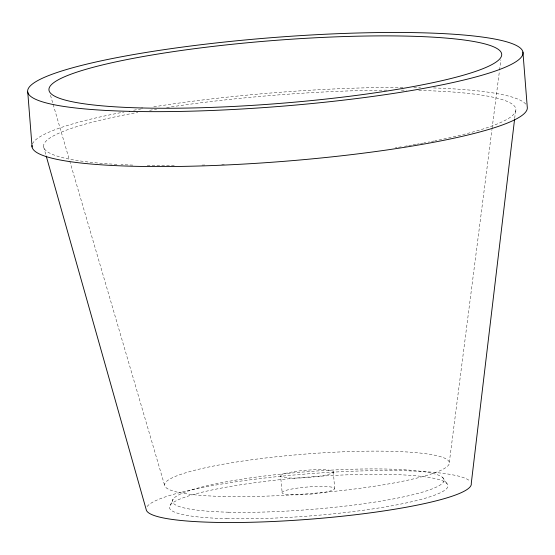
<?xml version="1.0" encoding="UTF-8"?>
<svg xmlns="http://www.w3.org/2000/svg" width="555" height="555" viewBox="0 0 555 555"><rect width="100%" height="100%" fill="white"/><g stroke="black" fill="none" stroke-linecap="round" stroke-linejoin="round"><path stroke-width="0.42" stroke-dasharray="2.77 2.08" d="M514.7 118.284L515.824 108.829M449.307 462.405L491.966 129.35M492.077 128.489L499.444 70.978M499.555 70.124L500.874 59.822M280.587 476.01L281.316 474.997A26.46 3.684 -4.5 0 1 322.49 469.703A26.46 3.684 -4.5 0 1 320.728 475.975A26.46 3.684 -4.5 0 1 280.906 476.467L280.587 476.01L282.217 493.222M281.905 492.764L282.634 491.751A26.46 3.684 -4.5 0 1 323.815 486.458A26.46 3.684 -4.5 0 1 322.046 492.729A26.46 3.684 -4.5 0 1 282.224 493.222M170.267 505.161L173.188 499.049M442.495 477.328L447.961 485.306M50.491 95.307L52.926 103.625M53.169 104.458L69.472 160.18M69.715 161.012L164.62 485.368M43.637 146.915L45.996 155.254M333.34 471.757L334.658 488.511M418.789 90.416A236.881 32.967 -4.5 0 1 435.127 140.783M434.267 140.956A236.881 32.967 -4.5 0 1 428.12 142.149M425.713 142.6A236.881 32.967 -4.5 0 1 424.089 142.906M423.271 143.058A236.881 32.967 -4.5 0 1 419.975 143.655M419.143 143.807A236.881 32.967 -4.5 0 1 416.632 144.251M415.792 144.404A236.881 32.967 -4.5 0 1 412.393 144.994M411.539 145.139A236.881 32.967 -4.5 0 1 408.098 145.722M407.231 145.868A236.881 32.967 -4.5 0 1 403.749 146.444M401.223 146.853A236.881 32.967 -4.5 0 1 397.9 147.387M397.061 147.519A236.881 32.967 -4.5 0 1 395.375 147.783M224.31 164.294A236.881 32.967 -4.5 0 1 221.743 164.405M204.788 165.015A236.881 32.967 -4.5 0 1 201.444 165.112M174.249 165.598A236.881 32.967 -4.5 0 1 147.193 165.473M132.777 165.099A236.881 32.967 -4.5 0 1 120.983 164.606M116.945 164.391A236.881 32.967 -4.5 0 1 137.834 112.388M149.642 110.313A236.881 32.967 -4.5 0 1 156.593 109.162M166.625 107.573A236.881 32.967 -4.5 0 1 386.89 90.139M401.327 90.146A236.881 32.967 -4.5 0 1 406.427 90.188M32.474 143.905A248.418 34.57 -4.5 0 1 124.043 112.02M133.679 110.237A248.418 34.57 -4.5 0 1 141.157 108.926M153.791 106.837A248.418 34.57 -4.5 0 1 403.409 87.399M413.794 87.489A248.418 34.57 -4.5 0 1 420.537 87.593M433.49 87.94A248.418 34.57 -4.5 0 1 525.772 104.111M147.082 506.604A163.066 22.693 -4.5 0 1 304.695 474.095A163.066 22.693 -4.5 0 1 469.35 480.609M228.292 512.189A136.266 18.967 -4.5 0 0 443.376 482.226A136.266 18.967 -4.5 0 0 253.177 477.501A136.266 18.967 -4.5 0 0 228.292 512.189M226.752 518.627A139.68 19.439 -4.5 0 0 447.226 487.914A139.68 19.439 -4.5 0 0 252.261 483.072A139.68 19.439 -4.5 0 0 226.752 518.627M223.124 496.468A142.822 19.876 -4.5 0 0 448.551 465.069A142.822 19.876 -4.5 0 0 249.209 460.116A142.822 19.876 -4.5 0 0 223.124 496.468"/><path stroke-width="0.83" d="M514.596 119.145L471.264 483.426A163.066 22.693 -4.5 0 1 312.798 518.981A163.066 22.693 -4.5 0 1 146.222 509.65L46.231 156.087M522.928 52.094L527.25 107.018A248.418 34.57 -4.5 0 1 280.435 161.609A248.418 34.57 -4.5 0 1 32.037 145.452M27.75 92.04L32.072 146.957M142.045 107.975A227.064 31.6 -4.5 0 0 500.443 58.046A227.064 31.6 -4.5 0 0 183.525 50.179A227.064 31.6 -4.5 0 0 142.045 107.975M129.509 111.347A248.418 34.57 -4.5 0 0 521.617 56.728A248.418 34.57 -4.5 0 0 174.887 48.118A248.418 34.57 -4.5 0 0 129.509 111.347"/></g></svg>
